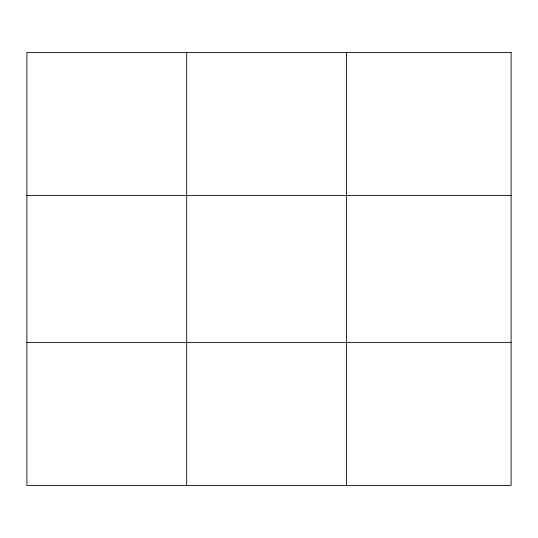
<?xml version="1.0" encoding="UTF-8"?>
<svg xmlns="http://www.w3.org/2000/svg" width="538" height="538" viewBox="0 0 538 538"><rect width="100%" height="100%" fill="white"/><g stroke="black" fill="none" stroke-linecap="round" stroke-linejoin="round"><path stroke-width="0.81" d="M346.472 52.556L346.472 485.444M26.9 195.408L511.1 195.408M26.9 342.592L511.1 342.592M186.686 52.556L186.686 485.444M511.1 52.556L511.1 485.444L26.9 485.444L26.9 52.556L511.1 52.556"/></g></svg>
